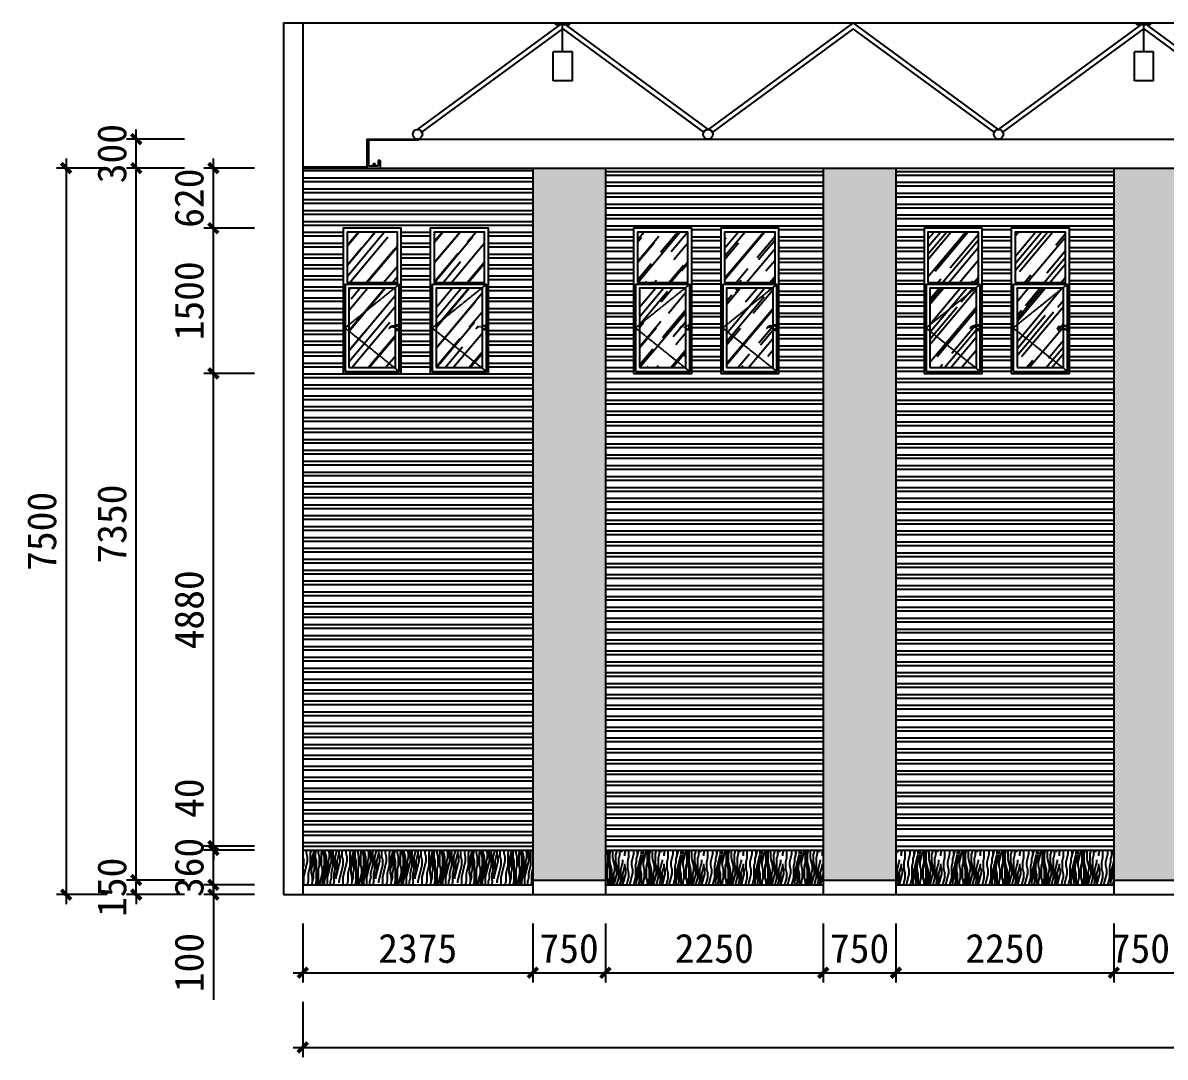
# Model space of a CAD drawing. Header units: millimetres. Extents: x -150677 to 588340, y -254013 to 149700.
# Drawn here: x 53311 to 65108, y -31432 to -20754 of the extents above; entities that cross this region are included whole.
import ezdxf

# ---------------------------------------------------------------- set-up
doc = ezdxf.new("R2010")
doc.units = ezdxf.units.MM
doc.header["$LTSCALE"] = 10
doc.header["$MEASUREMENT"] = 0
doc.linetypes.add('DASH', pattern=[0.35, 0.25, -0.1])
doc.linetypes.add('HIDDEN', pattern=[0.375, 0.25, -0.125])
for name, color, linetype in [('2-Ba顶面轮廓', 4, 'Continuous'), ('2-Da地拼', 4, 'Continuous'), ('9-ELa粗', 2, 'Continuous'), ('9-ELd细', 8, 'Continuous'), ('9-ELf填充', 251, 'Continuous'), ('ceiling-light', 2, 'Continuous'), ('E-Elevation(立面图层)', 134, 'Continuous'), ('HAT【填充】', 8, 'Continuous')]:
    doc.layers.add(name, color=color, linetype=linetype)
doc.styles.get("Standard").update_dxf_attribs({"font": ''})
doc.styles.get('Standard').set_extended_font_data('SimSun')
doc.dimstyles.new('DIMN100', dxfattribs={"dimtxt": 300, "dimasz": 100, "dimexe": 100, "dimexo": 300, "dimgap": 100, "dimtad": 1, "dimdec": 0, "dimtxsty": 'Standard', "dimblk": 'ARCHTICK', "dimcen": 2.5, "dimdle": 100, "dimclrd": 8, "dimclre": 8, "dimclrt": 96, "dimadec": 0, "dimazin": 0, "dimtfac": 1, "dimtdec": 0, "dimtmove": 0, "dimatfit": 3, "dimldrblk": 'DOT', "dimfxl": 100, "dimarcsym": 0})

# ---------------------------------------------------------------- blocks, each defined once
blk = doc.blocks.new('A$C03C100C5')
at = {"color": 8, "linetype": 'HIDDEN', "ltscale": 0.001}
for p, q in [((2, 23, 0), (28, 23, 0)), ((15, 12, 0), (15, 34, 0))]:
    blk.add_line(p, q, dxfattribs=at)
at = {"ltscale": 0.2}
for p, q in [((5, 23, 0), (5, 11, 0)), ((25, 23, 0), (25, 11, 0))]:
    blk.add_line(p, q, dxfattribs=at)
at = {"ltscale": 0.2, "elevation": 0}
blk.add_lwpolyline([(30, 0), (30, 11), (0, 11), (0, 0)], close=True, dxfattribs=at)
at = {"ltscale": 0.2}
blk.add_circle((15, 23, 0), 7.88, dxfattribs=at)
blk.add_arc((15, 23, 0), 9.63, 356.8047, 183.1953, dxfattribs=at)
blk = doc.blocks.new('A$C68075832')
at = {"layer": 'E-Elevation(立面图层)', "color": 251, "ltscale": 200}
for p, q in [((-172, 1200), (-32, 1200)), ((-172, 1180), (-172, 1200)), ((-32, 1180), (-172, 1180)), ((-102, 900), (-102, 1180)), ((-32, 1180), (-32, 1200))]:
    blk.add_line(p, q, dxfattribs=at)
at = {"layer": 'E-Elevation(立面图层)', "ltscale": 200}
for p, q in [((0, 900), (-199, 900)), ((-199, 600), (-199, 900)), ((0, 600), (0, 900)), ((0, 600), (-199, 600))]:
    blk.add_line(p, q, dxfattribs=at)
blk = doc.blocks.new('A$C3D6C2CD6')
h = blk.add_hatch()
h.set_pattern_fill('木材', color=251, scale=50, style=0)
h.set_pattern_definition([(50, (40, 940), (129.62, 465.617), [3000, -400, 1000, -200]), (50, (306, 1040), (-332.33, 17.77), [600, -66, 1200, -150]), (50, (140, 1110), (565.85, 882.82), [1600, -280, 800, -200])])
h.paths.add_polyline_path([(40, 940), (560, 940), (560, 1460), (40, 1460)])
h = blk.add_hatch()
h.set_pattern_fill('木材', color=251, scale=50, style=0)
h.set_pattern_definition([(50, (60, 60), (129.618, 465.617), [3000, -400, 1000, -200]), (50, (326, 160), (-332.325, 17.77), [600, -66, 1200, -150]), (50, (160, 230), (565.85, 882.82), [1600, -280, 800, -200])])
h.paths.add_polyline_path([(60, 60), (540, 60), (540, 880), (60, 880)])
at = {"color": 8, "linetype": 'DASH'}
for points in [[(580, 920), (20, 470), (580, 20)], [(545, 485), (545, 502), (575, 502), (575, 442), (545, 442), (545, 466)]]:
    blk.add_lwpolyline(points, dxfattribs=at)
blk.add_lwpolyline([(543, 482, -0.472973), (570, 486, -1.045197), (547, 464, 0.471233), (471, 460, -0.474255), (543, 482, -0.303304)], format="xyb", dxfattribs=at)
at = {"layer": '2-Ba顶面轮廓'}
blk.add_lwpolyline([(0, 0), (600, 0), (600, 1500), (0, 1500)], close=True, dxfattribs=at)
at = {"layer": '9-ELd细'}
for points in [[(40, 940), (560, 940), (560, 1460), (40, 1460)], [(20, 20), (580, 20), (580, 920), (20, 920)], [(60, 60), (540, 60), (540, 880), (60, 880)]]:
    blk.add_lwpolyline(points, close=True, dxfattribs=at)
blk = doc.blocks.new('A$C16496DF1')
at = {"layer": '9-ELf填充'}
h = blk.add_hatch(dxfattribs=at)
h.set_pattern_fill('ANSI32', color=251, scale=300, angle=135, style=0)
h.set_pattern_definition([(180, (1326, 400), (-2e-14, -112.5), []), (180, (1288.5, 437.5), (-2e-14, -112.5), [])])
h.paths.add_polyline_path([(0, 7400), (-100, 7400), (-100, 400), (0, 400)])
h.paths.add_polyline_path([(2150, 7400), (2050, 7400), (2050, 400), (2150, 400)])
h.paths.add_polyline_path([(2050, 7400), (0, 7400), (0, 400), (2050, 400)])
h.paths.add_polyline_path([(1092, 5280), (1092, 6780), (1692, 6780), (1692, 5280)], flags=16)
h.paths.add_polyline_path([(792, 5280), (192, 5280), (192, 6780), (792, 6780)], flags=16)
at = {"layer": 'HAT【填充】'}
h = blk.add_hatch(dxfattribs=at)
h.set_pattern_fill('木纹', color=251, scale=20, angle=90, style=0)
h.set_pattern_definition([(90, (0, 0), (-408, 2e-14), [81.6, -122.4, 40.8, -163.2]), (90, (-10.2, 285.6), (-408, 2e-14), [81.6, -326.4]), (90, (-30.6, 244.8), (-408, 2e-14), [40.8, -367.2]), (90, (-40.8, 20.4), (-408, 2e-14), [20.4, -285.6, 20.4, -81.6]), (90, (-61.2, 163.2), (-408, 2e-14), [81.6, -122.4, 20.4, -183.6]), (90, (-71.4, 61.2), (-408, 2e-14), [61.2, -346.8]), (90, (-81.6, 163.2), (-408, 2e-14), [122.4, -285.6]), (90, (-91.8, 40.8), (-408, 2e-14), [81.6, -326.4]), (90, (-102, 204), (-408, 2e-14), [204, -204]), (90, (-122.4, 81.6), (-408, 2e-14), [40.8, -122.4, 81.6, -163.2]), (90, (-132.6, 367.2), (-408, 2e-14), [81.6, -326.4]), (90, (-142.8, 285.6), (-408, 2e-14), [40.8, -367.2]), (90, (-153, 204), (-408, 2e-14), [40.8, -367.2]), (90, (-163.2, 1e-14), (-408, 2e-14), [81.6, -326.4]), (90, (-173.4, 204), (-408, 2e-14), [81.6, -326.4]), (90, (-193.8, 204), (-408, 2e-14), [81.6, -81.6, 81.6, -163.2]), (90, (-214.2, 122.4), (-408, 2e-14), [40.8, -204, 81.6, -81.6]), (90, (-224.4, 204), (-408, 2e-14), [122.4, -285.6]), (90, (-244.8, 204), (-408, 2e-14), [81.6, -326.4]), (90, (-255, 40.8), (-408, 2e-14), [122.4, -163.2, 40.8, -81.6]), (90, (-275.4, 40.8), (-408, 2e-14), [204, -204]), (90, (-285.6, 285.6), (-408, 2e-14), [40.8, -367.2]), (90, (-295.8, 163.2), (-408, 2e-14), [81.6, -326.4]), (90, (-306, 81.6), (-408, 2e-14), [40.8, -163.2, 40.8, -163.2]), (90, (-316.2, 40.8), (-408, 2e-14), [40.8, -122.4, 81.6, -163.2]), (90, (-326.4, 122.4), (-408, 2e-14), [40.8, -204, 40.8, -122.4]), (90, (-336.6, 204), (-408, 2e-14), [122.4, -285.6]), (90, (-357, 40.8), (-408, 2e-14), [81.6, -326.4]), (90, (-367.2, 244.8), (-408, 2e-14), [40.8, -367.2]), (90, (-377.4, 326.4), (-408, 2e-14), [40.8, -367.2]), (104.036, (-30.6, 285.6), (-1e-06, 408), [42.024, -1640.203]), (104.036, (-122.4, 326.4), (-1e-06, 408), [42.024, -1640.203]), (104.0362, (-367.2, 285.6), (-1e-06, 408), [42.024, -1640.203]), (104.0362, (-214.2, 163.2), (-1e-06, 408), [42.024, -1640.203]), (104.0362, (-275.4, 244.8), (-1e-06, 408), [42.024, -1640.203]), (104.0362, (-244.8, 285.6), (-1e-06, 408), [42.024, -1640.203]), (104.0362, (-316.2, 81.6), (-1e-06, 408), [42.024, -1640.203]), (104.0362, (-295.8, 244.8), (-1e-06, 408), [42.024, -1640.203]), (104.036, (-142.8, 326.4), (-1e-06, 408), [84.05, -1598.18]), (104.0362, (-173.4, 285.6), (-1e-06, 408), [84.05, -1598.18]), (104.0362, (-193.8, 285.6), (-1e-06, 408), [84.05, -1598.18]), (255.964, (-61.2, 163.2), (-1e-08, -408), [42.024, -84.048, 42.024, -1514.13]), (255.964, (-122.4, 81.6), (-1e-08, -408), [42.024, -1640.203]), (255.9638, (-306, 81.6), (-1e-08, -408), [84.05, -1598.18]), (284.036, (-10.2, 285.6), (1e-06, -408), [42.024, -1640.203]), (75.964, (-10.2, 367.2), (1e-08, 408), [42.024, -1640.203]), (75.964, (-153, 244.8), (1e-08, 408), [42.024, -1640.203]), (75.9638, (-224.4, 326.4), (1e-08, 408), [42.024, -1640.203]), (75.9638, (-255, 163.2), (1e-08, 408), [42.024, -1640.203]), (75.9638, (-306, 122.4), (1e-08, 408), [42.024, -1640.203]), (75.9638, (-326.4, 163.2), (1e-08, 408), [42.024, -1640.203]), (75.9638, (-255, 163.2), (1e-08, 408), [42.024, -1640.203]), (75.9638, (-316.2, 285.6), (1e-08, 408), [168.096, -1514.13]), (75.964, (-40.8, 40.8), (1e-08, 408), [168.096, -1514.13]), (75.964, (-71.4, 81.6), (1e-08, 408), [168.096, -1514.13]), (75.964, (-91.8, 122.4), (1e-08, 408), [42.024, -84.048, 84.048, -1472.107]), (75.964, (-122.4, 122.4), (1e-08, 408), [84.048, -84.048, 84.048, -1430.083]), (75.9638, (-163.2, 81.6), (1e-08, 408), [168.096, -1514.13]), (75.9638, (-193.8, 40.8), (1e-08, 408), [168.096, -1514.13]), (75.9638, (-214.2, 40.8), (1e-08, 408), [168.096, -1514.13]), (75.9638, (-336.6, 326.4), (1e-08, 408), [42.024, -1640.203]), (75.9638, (-377.4, 367.2), (-8e-05, 408), [84.048, -1598.18]), (75.9638, (-357, 122.4), (-8e-05, 408), [84.048, -1598.18]), (75.964, (5e-15, 81.6), (-7e-06, 408), [168.096, -1514.13]), (75.9638, (-285.6, 326.4), (-7e-06, 408), [126.07, -1556.155]), (75.9638, (-255, 367.2), (-7e-06, 408), [252.144, -1430.083])])
h.paths.add_polyline_path([(2150, 360), (2050, 360), (2050, 0), (2150, 0)])
h.paths.add_polyline_path([(0, 360), (-100, 360), (-100, 0), (0, 0)])
h.paths.add_polyline_path([(2050, 360), (0, 360), (0, 0), (2050, 0)])
at = {"layer": '2-Da地拼'}
for p, q in [((-100, 400), (2150, 400)), ((-100, 360), (2150, 360)), ((-100, 0), (2150, 0))]:
    blk.add_line(p, q, dxfattribs=at)
blk = doc.blocks.new('A$C26E901EB')
at = {"layer": '9-ELf填充'}
h = blk.add_hatch(dxfattribs=at)
h.set_pattern_fill('木纹02', color=256, scale=100, angle=90, style=0)
h.set_pattern_definition([(90, (77426.86, -29654), (-400, 2e-14), [80, -120, 40, -160]), (90, (77416.86, -29374), (-400, 2e-14), [80, -320]), (90, (77396.86, -29414), (-400, 2e-14), [40, -360]), (90, (77386.86, -29634), (-400, 2e-14), [20, -280, 20, -80]), (90, (77366.86, -29494), (-400, 2e-14), [80, -120, 20, -180]), (90, (77356.86, -29594), (-400, 2e-14), [60, -340]), (90, (77346.86, -29494), (-400, 2e-14), [120, -280]), (90, (77336.86, -29614), (-400, 2e-14), [80, -320]), (90, (77326.86, -29454), (-400, 2e-14), [200, -200]), (90, (77306.86, -29574), (-400, 2e-14), [40, -120, 80, -160]), (90, (77296.86, -29294), (-400, 2e-14), [80, -320]), (90, (77286.86, -29374), (-400, 2e-14), [40, -360]), (90, (77276.86, -29454), (-400, 2e-14), [40, -360]), (90, (77266.86, -29654), (-400, 2e-14), [80, -320]), (90, (77256.86, -29454), (-400, 2e-14), [80, -320]), (90, (77236.86, -29454), (-400, 2e-14), [80, -80, 80, -160]), (90, (77216.86, -29534), (-400, 2e-14), [40, -200, 80, -80]), (90, (77206.86, -29454), (-400, 2e-14), [120, -280]), (90, (77186.86, -29454), (-400, 2e-14), [80, -320]), (90, (77176.86, -29614), (-400, 2e-14), [120, -160, 40, -80]), (90, (77156.86, -29614), (-400, 2e-14), [200, -200]), (90, (77146.86, -29374), (-400, 2e-14), [40, -360]), (90, (77136.86, -29494), (-400, 2e-14), [80, -320]), (90, (77126.86, -29574), (-400, 2e-14), [40, -160, 40, -160]), (90, (77116.86, -29614), (-400, 2e-14), [40, -120, 80, -160]), (90, (77106.86, -29534), (-400, 2e-14), [40, -200, 40, -120]), (90, (77096.86, -29454), (-400, 2e-14), [120, -280]), (90, (77076.86, -29614), (-400, 2e-14), [80, -320]), (90, (77066.86, -29414), (-400, 2e-14), [40, -360]), (90, (77056.86, -29334), (-400, 2e-14), [40, -360]), (104.03624, (77396.86, -29374), (1e-08, 400), [41.2, -1608.0422]), (104.03624, (77306.86, -29334), (1e-08, 400), [41.2, -1608.0422]), (104.03624, (77066.86, -29374), (1e-08, 400), [41.2, -1608.0422]), (104.03624, (77216.86, -29494), (1e-08, 400), [41.2, -1608.0422]), (104.03624, (77156.86, -29414), (1e-08, 400), [41.2, -1608.0422]), (104.03624, (77186.86, -29374), (1e-08, 400), [41.2, -1608.0422]), (104.03624, (77116.86, -29574), (1e-08, 400), [41.2, -1608.0422]), (104.03624, (77136.86, -29414), (1e-08, 400), [41.2, -1608.0422]), (104.03624, (77286.86, -29334), (1e-08, 400), [82.4, -1566.8422]), (104.03624, (77256.86, -29374), (1e-08, 400), [82.4, -1566.8422]), (104.03624, (77236.86, -29374), (1e-08, 400), [82.4, -1566.8422]), (255.96376, (77366.86, -29494), (1e-08, -400), [41.2, -82.4, 41.2, -1484.4422]), (255.96376, (77306.86, -29574), (1e-08, -400), [41.2, -1608.0422]), (255.96376, (77126.86, -29574), (1e-08, -400), [82.4, -1566.8422]), (284.03624, (77416.86, -29374), (-1e-08, -400), [41.2, -1608.0422]), (75.96376, (77416.86, -29294), (-1e-08, 400), [41.2, -1608.0422]), (75.96376, (77276.86, -29414), (-1e-08, 400), [41.2, -1608.0422]), (75.96376, (77206.86, -29334), (-1e-08, 400), [41.2, -1608.0422]), (75.96376, (77176.86, -29494), (-1e-08, 400), [41.2, -1608.0422]), (75.96376, (77126.86, -29534), (-1e-08, 400), [41.2, -1608.0422]), (75.96376, (77106.86, -29494), (-1e-08, 400), [41.2, -1608.0422]), (75.96376, (77176.86, -29494), (-1e-08, 400), [41.2, -1608.0422]), (75.96376, (77116.86, -29374), (-1e-08, 400), [164.8, -1484.4422]), (75.96376, (77386.86, -29614), (-1e-08, 400), [164.8, -1484.4422]), (75.96376, (77356.86, -29574), (-1e-08, 400), [164.8, -1484.4422]), (75.96376, (77336.86, -29534), (-1e-08, 400), [41.2, -82.4, 82.4, -1443.2422]), (75.96376, (77306.86, -29534), (-1e-08, 400), [82.4, -82.4, 82.4, -1402.0422]), (75.96376, (77266.86, -29574), (-1e-08, 400), [164.8, -1484.4422]), (75.96376, (77236.86, -29614), (-1e-08, 400), [164.8, -1484.4422]), (75.96376, (77216.86, -29614), (-1e-08, 400), [164.8, -1484.4422]), (75.96376, (77096.86, -29334), (-1e-08, 400), [41.2, -1608.0422]), (75.96377, (77056.86, -29294), (-8e-05, 400), [82.4, -1566.8422]), (75.96377, (77076.86, -29534), (-8e-05, 400), [82.4, -1566.8422]), (75.96376, (77426.86, -29574), (-7e-06, 400), [164.8, -1484.4422]), (75.96376, (77146.86, -29334), (-7e-06, 400), [123.6, -1525.6422]), (75.96376, (77176.86, -29294), (-7e-06, 400), [247.2, -1402.0422])])
h.paths.add_polyline_path([(750, 0), (750, 7350), (0, 7350), (0, 0)])
at = {"layer": '2-Da地拼'}
blk.add_line((0, 0), (750, 0), dxfattribs=at)
blk = doc.blocks.new('_ArchTick')
at = {"color": 0, "linetype": 'ByBlock', "const_width": 0.4}
blk.add_lwpolyline([(-0.5, -0.5), (0.5, 0.5)], dxfattribs=at)
blk = doc.blocks.new('*D1206')
at = {"layer": '2-Ba顶面轮廓', "color": 8, "lineweight": -2, "transparency": 16777216}
for p, q in [((56202, -30054), (56202, -30661)), ((58577, -30054), (58577, -30661)), ((56102, -30561), (58677, -30561))]:
    blk.add_line(p, q, dxfattribs=at)
at = {"layer": 'Defpoints', "color": 0, "transparency": 16777216}
for p in [(56202, -29754), (58577, -29754), (58577, -30561)]:
    blk.add_point(p, dxfattribs=at)
at = {"layer": '2-Ba顶面轮廓', "color": 8, "lineweight": -2, "transparency": 16777216, "xscale": 100, "yscale": 100, "zscale": 100, "rotation": 180}
blk.add_blockref('_ArchTick', (56202, -30561), dxfattribs=at)
at = {"layer": '2-Ba顶面轮廓', "color": 8, "lineweight": -2, "transparency": 16777216, "xscale": 100, "yscale": 100, "zscale": 100}
blk.add_blockref('_ArchTick', (58577, -30561), dxfattribs=at)
at = {"layer": '2-Ba顶面轮廓', "color": 96, "transparency": 16777216, "insert": (57389, -30311), "char_height": 300, "attachment_point": 5}
blk.add_mtext('2375', dxfattribs=at)
blk = doc.blocks.new('_DOT')
at = {"color": 0, "linetype": 'ByBlock'}
blk.add_line((-0.35, 0), (-1, 0), dxfattribs=at)
at = {"color": 0, "linetype": 'ByBlock', "const_width": 0.35}
blk.add_lwpolyline([(-0.175, 0, 1), (0.175, 0, 1)], format="xyb", close=True, dxfattribs=at)
blk = doc.blocks.new('*D1207')
at = {"layer": '2-Ba顶面轮廓', "color": 8, "lineweight": -2, "transparency": 16777216}
for p, q in [((58577, -30054), (58577, -30661)), ((59327, -30054), (59327, -30661)), ((58477, -30561), (59427, -30561))]:
    blk.add_line(p, q, dxfattribs=at)
at = {"layer": 'Defpoints', "color": 0, "transparency": 16777216}
for p in [(58577, -29754), (59327, -29754), (59327, -30561)]:
    blk.add_point(p, dxfattribs=at)
at = {"layer": '2-Ba顶面轮廓', "color": 8, "lineweight": -2, "transparency": 16777216, "xscale": 100, "yscale": 100, "zscale": 100, "rotation": 180}
blk.add_blockref('_ArchTick', (58577, -30561), dxfattribs=at)
at = {"layer": '2-Ba顶面轮廓', "color": 8, "lineweight": -2, "transparency": 16777216, "xscale": 100, "yscale": 100, "zscale": 100}
blk.add_blockref('_ArchTick', (59327, -30561), dxfattribs=at)
at = {"layer": '2-Ba顶面轮廓', "color": 96, "transparency": 16777216, "insert": (58952, -30311), "char_height": 300, "attachment_point": 5}
blk.add_mtext('750', dxfattribs=at)
blk = doc.blocks.new('*D1208')
at = {"layer": '2-Ba顶面轮廓', "color": 8, "lineweight": -2, "transparency": 16777216}
for p, q in [((59327, -30054), (59327, -30661)), ((61577, -30054), (61577, -30661)), ((59227, -30561), (61677, -30561))]:
    blk.add_line(p, q, dxfattribs=at)
at = {"layer": 'Defpoints', "color": 0, "transparency": 16777216}
for p in [(59327, -29754), (61577, -29754), (61577, -30561)]:
    blk.add_point(p, dxfattribs=at)
at = {"layer": '2-Ba顶面轮廓', "color": 8, "lineweight": -2, "transparency": 16777216, "xscale": 100, "yscale": 100, "zscale": 100, "rotation": 180}
blk.add_blockref('_ArchTick', (59327, -30561), dxfattribs=at)
at = {"layer": '2-Ba顶面轮廓', "color": 8, "lineweight": -2, "transparency": 16777216, "xscale": 100, "yscale": 100, "zscale": 100}
blk.add_blockref('_ArchTick', (61577, -30561), dxfattribs=at)
at = {"layer": '2-Ba顶面轮廓', "color": 96, "transparency": 16777216, "insert": (60452, -30311), "char_height": 300, "attachment_point": 5}
blk.add_mtext('2250', dxfattribs=at)
blk = doc.blocks.new('*D1209')
at = {"layer": '2-Ba顶面轮廓', "color": 8, "lineweight": -2, "transparency": 16777216}
for p, q in [((61577, -30054), (61577, -30661)), ((62327, -30054), (62327, -30661)), ((61477, -30561), (62427, -30561))]:
    blk.add_line(p, q, dxfattribs=at)
at = {"layer": 'Defpoints', "color": 0, "transparency": 16777216}
for p in [(61577, -29754), (62327, -29754), (62327, -30561)]:
    blk.add_point(p, dxfattribs=at)
at = {"layer": '2-Ba顶面轮廓', "color": 8, "lineweight": -2, "transparency": 16777216, "xscale": 100, "yscale": 100, "zscale": 100, "rotation": 180}
blk.add_blockref('_ArchTick', (61577, -30561), dxfattribs=at)
at = {"layer": '2-Ba顶面轮廓', "color": 8, "lineweight": -2, "transparency": 16777216, "xscale": 100, "yscale": 100, "zscale": 100}
blk.add_blockref('_ArchTick', (62327, -30561), dxfattribs=at)
at = {"layer": '2-Ba顶面轮廓', "color": 96, "transparency": 16777216, "insert": (61952, -30311), "char_height": 300, "attachment_point": 5}
blk.add_mtext('750', dxfattribs=at)
blk = doc.blocks.new('*D1210')
at = {"layer": '2-Ba顶面轮廓', "color": 8, "lineweight": -2, "transparency": 16777216}
for p, q in [((62327, -30054), (62327, -30661)), ((64577, -30054), (64577, -30661)), ((62227, -30561), (64677, -30561))]:
    blk.add_line(p, q, dxfattribs=at)
at = {"layer": 'Defpoints', "color": 0, "transparency": 16777216}
for p in [(62327, -29754), (64577, -29754), (64577, -30561)]:
    blk.add_point(p, dxfattribs=at)
at = {"layer": '2-Ba顶面轮廓', "color": 8, "lineweight": -2, "transparency": 16777216, "xscale": 100, "yscale": 100, "zscale": 100, "rotation": 180}
blk.add_blockref('_ArchTick', (62327, -30561), dxfattribs=at)
at = {"layer": '2-Ba顶面轮廓', "color": 8, "lineweight": -2, "transparency": 16777216, "xscale": 100, "yscale": 100, "zscale": 100}
blk.add_blockref('_ArchTick', (64577, -30561), dxfattribs=at)
at = {"layer": '2-Ba顶面轮廓', "color": 96, "transparency": 16777216, "insert": (63452, -30311), "char_height": 300, "attachment_point": 5}
blk.add_mtext('2250', dxfattribs=at)
blk = doc.blocks.new('*D1211')
at = {"layer": '2-Ba顶面轮廓', "color": 8, "lineweight": -2, "transparency": 16777216}
for p, q in [((64577, -30054), (64577, -30661)), ((65327, -30054), (65327, -30661)), ((64477, -30561), (65427, -30561))]:
    blk.add_line(p, q, dxfattribs=at)
at = {"layer": 'Defpoints', "color": 0, "transparency": 16777216}
for p in [(64577, -29754), (65327, -29754), (65327, -30561)]:
    blk.add_point(p, dxfattribs=at)
at = {"layer": '2-Ba顶面轮廓', "color": 8, "lineweight": -2, "transparency": 16777216, "xscale": 100, "yscale": 100, "zscale": 100, "rotation": 180}
blk.add_blockref('_ArchTick', (64577, -30561), dxfattribs=at)
at = {"layer": '2-Ba顶面轮廓', "color": 8, "lineweight": -2, "transparency": 16777216, "xscale": 100, "yscale": 100, "zscale": 100}
blk.add_blockref('_ArchTick', (65327, -30561), dxfattribs=at)
at = {"layer": '2-Ba顶面轮廓', "color": 96, "transparency": 16777216, "insert": (64852, -30311), "char_height": 300, "attachment_point": 5}
blk.add_mtext('750', dxfattribs=at)
blk = doc.blocks.new('*D1232')
at = {"layer": '2-Ba顶面轮廓', "color": 8, "lineweight": -2, "transparency": 16777216}
for p, q in [((56201.85917, -30861), (56201.85917, -31432.5)), ((94791.85917, -30861), (94791.85917, -31432.5)), ((56101.85917, -31332.5), (94891.85917, -31332.5))]:
    blk.add_line(p, q, dxfattribs=at)
at = {"layer": 'Defpoints', "color": 0, "transparency": 16777216}
for p in [(56201.85917, -30561), (94791.85917, -30561), (94791.85917, -31332.5)]:
    blk.add_point(p, dxfattribs=at)
at = {"layer": '2-Ba顶面轮廓', "color": 8, "lineweight": -2, "transparency": 16777216, "xscale": 100, "yscale": 100, "zscale": 100, "rotation": 180}
blk.add_blockref('_ArchTick', (56201.85917, -31332.5), dxfattribs=at)
at = {"layer": '2-Ba顶面轮廓', "color": 8, "lineweight": -2, "transparency": 16777216, "xscale": 100, "yscale": 100, "zscale": 100}
blk.add_blockref('_ArchTick', (94791.85917, -31332.5), dxfattribs=at)
at = {"layer": '2-Ba顶面轮廓', "color": 96, "transparency": 16777216, "insert": (75496.85917, -31082.5), "char_height": 300, "attachment_point": 5}
blk.add_mtext('38590', dxfattribs=at)
blk = doc.blocks.new('*D1248')
at = {"layer": '2-Ba顶面轮廓', "color": 8, "lineweight": -2, "transparency": 16777216}
for p, q in [((54979, -29604), (54382, -29604)), ((54482, -29604), (54482, -29504)), ((54482, -29754), (54482, -29604)), ((54979, -29754), (54382, -29754)), ((54482, -29754), (54482, -29854))]:
    blk.add_line(p, q, dxfattribs=at)
at = {"layer": 'Defpoints', "color": 0, "transparency": 16777216}
for p in [(54482, -29604), (55279, -29604), (55279, -29754)]:
    blk.add_point(p, dxfattribs=at)
at = {"layer": '2-Ba顶面轮廓', "color": 8, "lineweight": -2, "transparency": 16777216, "xscale": 100, "yscale": 100, "zscale": 100}
for p, rotation in [((54482, -29604), 270), ((54482, -29754), 90)]:
    blk.add_blockref('_ArchTick', p, dxfattribs=dict(at, rotation=rotation))
at = {"layer": '2-Ba顶面轮廓', "color": 96, "transparency": 16777216, "insert": (54232, -29679), "char_height": 300, "attachment_point": 5, "rotation": 90}
blk.add_mtext('150', dxfattribs=at)
blk = doc.blocks.new('*D1249')
at = {"layer": '2-Ba顶面轮廓', "color": 8, "lineweight": -2, "transparency": 16777216}
for p, q in [((54482, -29704), (54482, -22154)), ((54979, -22254), (54382, -22254)), ((54979, -29604), (54382, -29604))]:
    blk.add_line(p, q, dxfattribs=at)
at = {"layer": 'Defpoints', "color": 0, "transparency": 16777216}
for p in [(54482, -22254), (55279, -22254), (55279, -29604)]:
    blk.add_point(p, dxfattribs=at)
at = {"layer": '2-Ba顶面轮廓', "color": 8, "lineweight": -2, "transparency": 16777216, "xscale": 100, "yscale": 100, "zscale": 100}
for p, rotation in [((54482, -22254), 90), ((54482, -29604), 270)]:
    blk.add_blockref('_ArchTick', p, dxfattribs=dict(at, rotation=rotation))
at = {"layer": '2-Ba顶面轮廓', "color": 96, "transparency": 16777216, "insert": (54232, -25929), "char_height": 300, "attachment_point": 5, "rotation": 90}
blk.add_mtext('7350', dxfattribs=at)
blk = doc.blocks.new('*D1250')
at = {"layer": '2-Ba顶面轮廓', "color": 8, "lineweight": -2, "transparency": 16777216}
for p, q in [((54482, -22354), (54482, -21854)), ((54979, -21954), (54382, -21954)), ((54979, -22254), (54382, -22254))]:
    blk.add_line(p, q, dxfattribs=at)
at = {"layer": 'Defpoints', "color": 0, "transparency": 16777216}
for p in [(54482, -21954), (55279, -21954), (55279, -22254)]:
    blk.add_point(p, dxfattribs=at)
at = {"layer": '2-Ba顶面轮廓', "color": 8, "lineweight": -2, "transparency": 16777216, "xscale": 100, "yscale": 100, "zscale": 100}
for p, rotation in [((54482, -21954), 90), ((54482, -22254), 270)]:
    blk.add_blockref('_ArchTick', p, dxfattribs=dict(at, rotation=rotation))
at = {"layer": '2-Ba顶面轮廓', "color": 96, "transparency": 16777216, "insert": (54232, -22104), "char_height": 300, "attachment_point": 5, "rotation": 90}
blk.add_mtext('300', dxfattribs=at)
blk = doc.blocks.new('*D1252')
at = {"layer": '2-Ba顶面轮廓', "color": 8, "lineweight": -2, "transparency": 16777216}
for p, q in [((55279, -29654), (55279, -29554)), ((55702, -29654), (55179, -29654)), ((55279, -29654), (55279, -29754)), ((55702, -29754), (55179, -29754)), ((55279, -29754), (55279, -30841))]:
    blk.add_line(p, q, dxfattribs=at)
at = {"layer": 'Defpoints', "color": 0, "transparency": 16777216}
for p in [(55279, -29654), (56002, -29654), (56002, -29754)]:
    blk.add_point(p, dxfattribs=at)
at = {"layer": '2-Ba顶面轮廓', "color": 8, "lineweight": -2, "transparency": 16777216, "xscale": 100, "yscale": 100, "zscale": 100}
for p, rotation in [((55279, -29654), 270), ((55279, -29754), 90)]:
    blk.add_blockref('_ArchTick', p, dxfattribs=dict(at, rotation=rotation))
at = {"layer": '2-Ba顶面轮廓', "color": 96, "transparency": 16777216, "insert": (55029, -30456), "char_height": 300, "attachment_point": 5, "rotation": 90}
blk.add_mtext('100', dxfattribs=at)
blk = doc.blocks.new('*D1251')
at = {"layer": '2-Ba顶面轮廓', "color": 8, "lineweight": -2, "transparency": 16777216}
for p, q in [((55279, -29754), (55279, -29194)), ((55702, -29294), (55179, -29294)), ((55702, -29654), (55179, -29654))]:
    blk.add_line(p, q, dxfattribs=at)
at = {"layer": 'Defpoints', "color": 0, "transparency": 16777216}
for p in [(55279, -29294), (56002, -29294), (56002, -29654)]:
    blk.add_point(p, dxfattribs=at)
at = {"layer": '2-Ba顶面轮廓', "color": 8, "lineweight": -2, "transparency": 16777216, "xscale": 100, "yscale": 100, "zscale": 100}
for p, rotation in [((55279, -29294), 90), ((55279, -29654), 270)]:
    blk.add_blockref('_ArchTick', p, dxfattribs=dict(at, rotation=rotation))
at = {"layer": '2-Ba顶面轮廓', "color": 96, "transparency": 16777216, "insert": (55029, -29474), "char_height": 300, "attachment_point": 5, "rotation": 90}
blk.add_mtext('360', dxfattribs=at)
blk = doc.blocks.new('*D1243')
at = {"layer": '2-Ba顶面轮廓', "color": 8, "lineweight": -2, "transparency": 16777216}
for p, q in [((55279, -29254), (55279, -28464)), ((55702, -29254), (55179, -29254)), ((55279, -29294), (55279, -29254)), ((55702, -29294), (55179, -29294)), ((55279, -29294), (55279, -29394))]:
    blk.add_line(p, q, dxfattribs=at)
at = {"layer": 'Defpoints', "color": 0, "transparency": 16777216}
for p in [(55279, -29254), (56002, -29254), (56002, -29294)]:
    blk.add_point(p, dxfattribs=at)
at = {"layer": '2-Ba顶面轮廓', "color": 8, "lineweight": -2, "transparency": 16777216, "xscale": 100, "yscale": 100, "zscale": 100}
for p, rotation in [((55279, -29254), 270), ((55279, -29294), 90)]:
    blk.add_blockref('_ArchTick', p, dxfattribs=dict(at, rotation=rotation))
at = {"layer": '2-Ba顶面轮廓', "color": 96, "transparency": 16777216, "insert": (55029, -28759), "char_height": 300, "attachment_point": 5, "rotation": 90}
blk.add_mtext('40', dxfattribs=at)
blk = doc.blocks.new('*D1244')
at = {"layer": '2-Ba顶面轮廓', "color": 8, "lineweight": -2, "transparency": 16777216}
for p, q in [((55279, -29354), (55279, -24274)), ((55702, -24374), (55179, -24374)), ((55702, -29254), (55179, -29254))]:
    blk.add_line(p, q, dxfattribs=at)
at = {"layer": 'Defpoints', "color": 0, "transparency": 16777216}
for p in [(55279, -24374), (56002, -24374), (56002, -29254)]:
    blk.add_point(p, dxfattribs=at)
at = {"layer": '2-Ba顶面轮廓', "color": 8, "lineweight": -2, "transparency": 16777216, "xscale": 100, "yscale": 100, "zscale": 100}
for p, rotation in [((55279, -24374), 90), ((55279, -29254), 270)]:
    blk.add_blockref('_ArchTick', p, dxfattribs=dict(at, rotation=rotation))
at = {"layer": '2-Ba顶面轮廓', "color": 96, "transparency": 16777216, "insert": (55029, -26814), "char_height": 300, "attachment_point": 5, "rotation": 90}
blk.add_mtext('4880', dxfattribs=at)
blk = doc.blocks.new('*D1245')
at = {"layer": '2-Ba顶面轮廓', "color": 8, "lineweight": -2, "transparency": 16777216}
for p, q in [((55702, -22874), (55179, -22874)), ((55279, -24474), (55279, -22774)), ((55702, -24374), (55179, -24374))]:
    blk.add_line(p, q, dxfattribs=at)
at = {"layer": 'Defpoints', "color": 0, "transparency": 16777216}
for p in [(55279, -22874), (56002, -22874), (56002, -24374)]:
    blk.add_point(p, dxfattribs=at)
at = {"layer": '2-Ba顶面轮廓', "color": 8, "lineweight": -2, "transparency": 16777216, "xscale": 100, "yscale": 100, "zscale": 100}
for p, rotation in [((55279, -22874), 90), ((55279, -24374), 270)]:
    blk.add_blockref('_ArchTick', p, dxfattribs=dict(at, rotation=rotation))
at = {"layer": '2-Ba顶面轮廓', "color": 96, "transparency": 16777216, "insert": (55029, -23624), "char_height": 300, "attachment_point": 5, "rotation": 90}
blk.add_mtext('1500', dxfattribs=at)
blk = doc.blocks.new('*D1246')
at = {"layer": '2-Ba顶面轮廓', "color": 8, "lineweight": -2, "transparency": 16777216}
for p, q in [((55279, -22974), (55279, -22154)), ((55702, -22254), (55179, -22254)), ((55702, -22874), (55179, -22874))]:
    blk.add_line(p, q, dxfattribs=at)
at = {"layer": 'Defpoints', "color": 0, "transparency": 16777216}
for p in [(55279, -22254), (56002, -22254), (56002, -22874)]:
    blk.add_point(p, dxfattribs=at)
at = {"layer": '2-Ba顶面轮廓', "color": 8, "lineweight": -2, "transparency": 16777216, "xscale": 100, "yscale": 100, "zscale": 100}
for p, rotation in [((55279, -22254), 90), ((55279, -22874), 270)]:
    blk.add_blockref('_ArchTick', p, dxfattribs=dict(at, rotation=rotation))
at = {"layer": '2-Ba顶面轮廓', "color": 96, "transparency": 16777216, "insert": (55029, -22564), "char_height": 300, "attachment_point": 5, "rotation": 90}
blk.add_mtext('620', dxfattribs=at)
blk = doc.blocks.new('*D1247')
at = {"layer": '2-Ba顶面轮廓', "color": 8, "lineweight": -2, "transparency": 16777216}
for p, q in [((53758, -22154), (53758, -29854)), ((54182, -22254), (53658, -22254)), ((54182, -29754), (53658, -29754))]:
    blk.add_line(p, q, dxfattribs=at)
at = {"layer": 'Defpoints', "color": 0, "transparency": 16777216}
for p in [(54482, -22254), (53758, -29754), (54482, -29754)]:
    blk.add_point(p, dxfattribs=at)
at = {"layer": '2-Ba顶面轮廓', "color": 8, "lineweight": -2, "transparency": 16777216, "xscale": 100, "yscale": 100, "zscale": 100}
for p, rotation in [((53758, -22254), 90), ((53758, -29754), 270)]:
    blk.add_blockref('_ArchTick', p, dxfattribs=dict(at, rotation=rotation))
at = {"layer": '2-Ba顶面轮廓', "color": 96, "transparency": 16777216, "insert": (53508, -26004), "char_height": 300, "attachment_point": 5, "rotation": 90}
blk.add_mtext('7500', dxfattribs=at)

msp = doc.modelspace()

# ---------------------------------------------------------------- hatches: boundary and pattern name
at = {"layer": '9-ELf填充'}
h = msp.add_hatch(dxfattribs=at)
h.set_pattern_fill('ANSI32', color=256, scale=300, angle=135, style=0)
h.set_pattern_definition([(180, (77426.86, -29254), (-2e-14, -112.5), []), (180, (77389.36, -29216.5), (-2e-14, -112.5), [])])
h.paths.add_polyline_path([(58576.9, -22254), (58476.9, -22254), (58476.9, -29254), (58576.9, -29254)])
h.paths.add_polyline_path([(58476.9, -22254), (56201.9, -22254), (56201.9, -29254), (58476.9, -29254)])
h.paths.add_polyline_path([(56618.5, -24374), (56618.5, -22874), (57218.5, -22874), (57218.5, -24374)], flags=16)
h.paths.add_polyline_path([(57518.5, -24374), (57518.5, -22874), (58118.5, -22874), (58118.5, -24374)], flags=16)
h.paths.add_polyline_path([(57089.8, -23913.5, -0.4742551), (57161.4, -23891.5, -0.4729733), (57188.2, -23887.9), (57188.2, -23887.9, -1.0451966), (57165.4, -23910.3, 0.4712331)], flags=0)
h.paths.add_polyline_path([(57989.8, -23913.5, -0.4742551), (58061.4, -23891.5, -0.4729733), (58088.2, -23887.9), (58088.2, -23887.9, -1.0451966), (58065.4, -23910.3, 0.4712331)], flags=0)
h = msp.add_hatch(dxfattribs=at)
h.set_pattern_fill('木纹', color=256, scale=20, angle=90, style=0)
h.set_pattern_definition([(90, (77426.86, -29654), (-408, 2e-14), [81.6, -122.4, 40.8, -163.2]), (90, (77416.66, -29368.4), (-408, 2e-14), [81.6, -326.4]), (90, (77396.26, -29409.2), (-408, 2e-14), [40.8, -367.2]), (90, (77386.06, -29633.6), (-408, 2e-14), [20.4, -285.6, 20.4, -81.6]), (90, (77365.66, -29490.8), (-408, 2e-14), [81.6, -122.4, 20.4, -183.6]), (90, (77355.46, -29592.8), (-408, 2e-14), [61.2, -346.8]), (90, (77345.26, -29490.8), (-408, 2e-14), [122.4, -285.6]), (90, (77335.06, -29613.2), (-408, 2e-14), [81.6, -326.4]), (90, (77324.86, -29450), (-408, 2e-14), [204, -204]), (90, (77304.46, -29572.4), (-408, 2e-14), [40.8, -122.4, 81.6, -163.2]), (90, (77294.26, -29286.8), (-408, 2e-14), [81.6, -326.4]), (90, (77284.06, -29368.4), (-408, 2e-14), [40.8, -367.2]), (90, (77273.86, -29450), (-408, 2e-14), [40.8, -367.2]), (90, (77263.66, -29654), (-408, 2e-14), [81.6, -326.4]), (90, (77253.46, -29450), (-408, 2e-14), [81.6, -326.4]), (90, (77233.06, -29450), (-408, 2e-14), [81.6, -81.6, 81.6, -163.2]), (90, (77212.66, -29531.6), (-408, 2e-14), [40.8, -204, 81.6, -81.6]), (90, (77202.46, -29450), (-408, 2e-14), [122.4, -285.6]), (90, (77182.06, -29450), (-408, 2e-14), [81.6, -326.4]), (90, (77171.86, -29613.2), (-408, 2e-14), [122.4, -163.2, 40.8, -81.6]), (90, (77151.46, -29613.2), (-408, 2e-14), [204, -204]), (90, (77141.26, -29368.4), (-408, 2e-14), [40.8, -367.2]), (90, (77131.06, -29490.8), (-408, 2e-14), [81.6, -326.4]), (90, (77120.86, -29572.4), (-408, 2e-14), [40.8, -163.2, 40.8, -163.2]), (90, (77110.66, -29613.2), (-408, 2e-14), [40.8, -122.4, 81.6, -163.2]), (90, (77100.46, -29531.6), (-408, 2e-14), [40.8, -204, 40.8, -122.4]), (90, (77090.26, -29450), (-408, 2e-14), [122.4, -285.6]), (90, (77069.86, -29613.2), (-408, 2e-14), [81.6, -326.4]), (90, (77059.66, -29409.2), (-408, 2e-14), [40.8, -367.2]), (90, (77049.46, -29327.6), (-408, 2e-14), [40.8, -367.2]), (104.03624, (77396.26, -29368.4), (-1e-06, 408), [42.024, -1640.203]), (104.03624, (77304.46, -29327.6), (-1e-06, 408), [42.024, -1640.203]), (104.03624, (77059.66, -29368.4), (-1e-06, 408), [42.024, -1640.203]), (104.03624, (77212.66, -29490.8), (-1e-06, 408), [42.024, -1640.203]), (104.03624, (77151.46, -29409.2), (-1e-06, 408), [42.024, -1640.203]), (104.03624, (77182.06, -29368.4), (-1e-06, 408), [42.024, -1640.203]), (104.03624, (77110.66, -29572.4), (-1e-06, 408), [42.024, -1640.203]), (104.03624, (77131.06, -29409.2), (-1e-06, 408), [42.024, -1640.203]), (104.03624, (77284.06, -29327.6), (-1e-06, 408), [84.048, -1598.179]), (104.03624, (77253.46, -29368.4), (-1e-06, 408), [84.048, -1598.179]), (104.03624, (77233.06, -29368.4), (-1e-06, 408), [84.048, -1598.179]), (255.96376, (77365.66, -29490.8), (-1e-08, -408), [42.024, -84.048, 42.024, -1514.131]), (255.96376, (77304.46, -29572.4), (-1e-08, -408), [42.024, -1640.203]), (255.96376, (77120.86, -29572.4), (-1e-08, -408), [84.048, -1598.179]), (284.03624, (77416.66, -29368.4), (1e-06, -408), [42.024, -1640.203]), (75.96376, (77416.66, -29286.8), (1e-08, 408), [42.024, -1640.203]), (75.96376, (77273.86, -29409.2), (1e-08, 408), [42.024, -1640.203]), (75.96376, (77202.46, -29327.6), (1e-08, 408), [42.024, -1640.203]), (75.96376, (77171.86, -29490.8), (1e-08, 408), [42.024, -1640.203]), (75.96376, (77120.86, -29531.6), (1e-08, 408), [42.024, -1640.203]), (75.96376, (77100.46, -29490.8), (1e-08, 408), [42.024, -1640.203]), (75.96376, (77171.86, -29490.8), (1e-08, 408), [42.024, -1640.203]), (75.96376, (77110.66, -29368.4), (1e-08, 408), [168.096, -1514.131]), (75.96376, (77386.06, -29613.2), (1e-08, 408), [168.096, -1514.131]), (75.96376, (77355.46, -29572.4), (1e-08, 408), [168.096, -1514.131]), (75.96376, (77335.06, -29531.6), (1e-08, 408), [42.024, -84.048, 84.048, -1472.107]), (75.96376, (77304.46, -29531.6), (1e-08, 408), [84.048, -84.048, 84.048, -1430.083]), (75.96376, (77263.66, -29572.4), (1e-08, 408), [168.096, -1514.131]), (75.96376, (77233.06, -29613.2), (1e-08, 408), [168.096, -1514.131]), (75.96376, (77212.66, -29613.2), (1e-08, 408), [168.096, -1514.131]), (75.96376, (77090.26, -29327.6), (1e-08, 408), [42.024, -1640.203]), (75.96377, (77049.46, -29286.8), (-8e-05, 408), [84.048, -1598.179]), (75.96377, (77069.86, -29531.6), (-8e-05, 408), [84.048, -1598.179]), (75.96376, (77426.86, -29572.4), (-7e-06, 408), [168.096, -1514.131]), (75.96376, (77141.26, -29327.6), (-7e-06, 408), [126.072, -1556.155]), (75.96376, (77171.86, -29286.8), (-7e-06, 408), [252.144, -1430.083])])
h.paths.add_polyline_path([(58576.9, -29294), (58476.9, -29294), (58476.9, -29654), (58576.9, -29654)])
h.paths.add_polyline_path([(58476.9, -29294), (56201.9, -29294), (56201.9, -29654), (58476.9, -29654)])

# ---------------------------------------------------------------- linework, layer by layer
at = {"layer": '2-Da地拼'}
for p, q in [((56861.9, -21954), (93931.9, -21954)), ((56861.9, -21954), (56861.9, -22244)), ((57401.9, -21964), (56881.9, -21964)), ((56881.9, -21964), (56881.9, -22234)), ((57401.9, -21954), (57401.9, -21964)), ((57001.9, -22174), (56981.9, -22174)), ((56981.9, -22174), (56981.9, -22234)), ((57001.9, -22174), (57001.9, -22254)), ((56861.9, -22244), (56201.9, -22244)), ((56201.9, -22254), (94791.9, -22254)), ((56981.9, -22234), (56881.9, -22234)), ((58576.9, -22254), (58576.9, -29754)), ((59326.9, -22254), (59326.9, -29754)), ((61576.9, -22254), (61576.9, -29754)), ((62326.9, -22254), (62326.9, -29754)), ((64576.9, -22254), (64576.9, -29754)), ((56201.9, -29254), (58576.9, -29254)), ((56201.9, -29294), (58576.9, -29294)), ((56201.9, -29654), (58576.9, -29654))]:
    msp.add_line(p, q, dxfattribs=at)
for points in [[(57386.9, -21854), (58886.9, -20754), (60386.9, -21854)], [(63386.9, -21854), (61886.9, -20754), (60386.9, -21854)], [(63386.9, -21854), (64886.9, -20754), (66386.9, -21854)], [(57432.1, -21882.8), (58888.2, -20817), (60341.6, -21882.8)], [(63341.6, -21882.8), (61885.5, -20817), (60432.1, -21882.8)], [(63432.1, -21882.8), (64888.2, -20817), (66341.6, -21882.8)]]:
    msp.add_lwpolyline(points, dxfattribs=at)
for centre in [(57386.9, -21904), (60386.9, -21904), (63386.9, -21904)]:
    msp.add_circle(centre, 50, dxfattribs=at)
at = {"layer": '9-ELa粗'}
for p, q in [((56001.9, -20754), (56001.9, -29754)), ((56001.9, -20754), (95161.9, -20754)), ((56201.9, -20754), (56201.9, -29754)), ((56001.9, -29754), (95161.9, -29754))]:
    msp.add_line(p, q, dxfattribs=at)

# ---------------------------------------------------------------- block references
at = {"layer": '2-Ba顶面轮廓'}
for name, p in [('A$C26E901EB', (58576.9, -29604)), ('A$C16496DF1', (59426.9, -29654)), ('A$C26E901EB', (61576.9, -29604)), ('A$C16496DF1', (62426.9, -29654)), ('A$C26E901EB', (64576.9, -29604)), ('A$C3D6C2CD6', (56618.5, -24374)), ('A$C3D6C2CD6', (57518.5, -24374)), ('A$C3D6C2CD6', (59618.5, -24374)), ('A$C3D6C2CD6', (60518.5, -24374)), ('A$C3D6C2CD6', (62618.5, -24374)), ('A$C3D6C2CD6', (63518.5, -24374))]:
    msp.add_blockref(name, p, dxfattribs=at)
at = {"layer": 'ceiling-light', "xscale": -0.8947368421358988, "yscale": 0.8947368420776911, "zscale": 0.8947368421052632}
msp.add_blockref('A$C03C100C5', (56952.7, -22234, 0), dxfattribs=at)
at = {"layer": 'E-Elevation(立面图层)'}
for p in [(58987.1, -21954), (64988.5, -21954)]:
    msp.add_blockref('A$C68075832', p, dxfattribs=at)

# ---------------------------------------------------------------- dimensions: what is measured, and where the dimension line sits
at = {"layer": '2-Ba顶面轮廓'}
for base, p1, p2, angle, picture, middle, dimtype in [((54481.6, -21954), (55279.2, -22254), (55279.2, -21954), 270, '*D1250', (54481.6, -22104), 128), ((55279.2, -22254), (56001.9, -22874), (56001.9, -22254), 270, '*D1246', (55279.2, -22564), 128), ((55279.2, -29254), (56001.9, -29294), (56001.9, -29254), 270, '*D1243', (55279.2, -28759), 128), ((55279.2, -29294), (56001.9, -29654), (56001.9, -29294), 270, '*D1251', (55279.2, -29474), 128), ((54481.6, -29604), (55279.2, -29754), (55279.2, -29604), 90, '*D1248', (54481.6, -29679), 129), ((55279.2, -29654), (56001.9, -29754), (56001.9, -29654), 90, '*D1252', (55279.2, -30456), 129), ((59326.9, -30561), (58576.9, -29754), (59326.9, -29754), 180, '*D1207', (58951.9, -30561), 128), ((62326.9, -30561), (61576.9, -29754), (62326.9, -29754), 180, '*D1209', (61951.9, -30561), 128), ((65326.9, -30561), (64576.9, -29754), (65326.9, -29754), 180, '*D1211', (64851.9, -30561), 128)]:
    dim = msp.add_linear_dim(base=base, p1=p1, p2=p2, angle=angle, dimstyle='DIMN100', dxfattribs=at)
    dim.commit()
    dim.dimension.update_dxf_attribs({"geometry": picture, "text_midpoint": middle, "dimtype": dimtype})
for p1, p2, distance, picture, middle in [((54481.6, -22254), (54481.6, -29754), -723.9, '*D1247', (53507.7, -26004)), ((56201.9, -29754), (58576.9, -29754), -807, '*D1206', (57389.4, -30311)), ((56201.9, -30561), (94791.9, -30561), -771.5, '*D1232', (75496.9, -31082.5))]:
    dim = msp.add_aligned_dim(p1=p1, p2=p2, distance=distance, dimstyle='DIMN100', dxfattribs=at)
    dim.commit()
    dim.dimension.update_dxf_attribs({"geometry": picture, "text_midpoint": middle})
for base, p1, p2, angle, picture, middle in [((54481.6, -22254), (55279.2, -29604), (55279.2, -22254), 270, '*D1249', (54231.6, -25929)), ((55279.2, -22874), (56001.9, -24374), (56001.9, -22874), 270, '*D1245', (55029.2, -23624)), ((55279.2, -24374), (56001.9, -29254), (56001.9, -24374), 270, '*D1244', (55029.2, -26814)), ((61576.9, -30561), (59326.9, -29754), (61576.9, -29754), 180, '*D1208', (60451.9, -30311)), ((64576.9, -30561), (62326.9, -29754), (64576.9, -29754), 180, '*D1210', (63451.9, -30311))]:
    dim = msp.add_linear_dim(base=base, p1=p1, p2=p2, angle=angle, dimstyle='DIMN100', dxfattribs=at)
    dim.commit()
    dim.dimension.update_dxf_attribs({"geometry": picture, "text_midpoint": middle})

doc.saveas('drawing.dxf')
